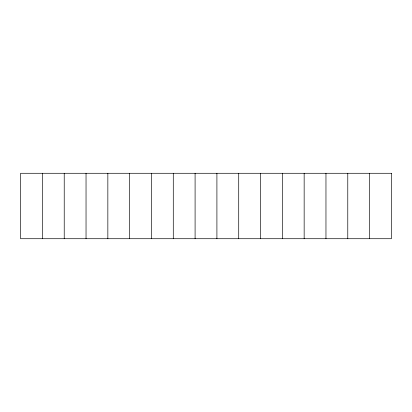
<?xml version="1.0" encoding="UTF-8"?>
<svg xmlns="http://www.w3.org/2000/svg" width="412" height="412" viewBox="0 0 412 412"><rect width="100%" height="100%" fill="white"/><g stroke="black" fill="none" stroke-linecap="round" stroke-linejoin="round"><path stroke-width="0.62" d="M369.59 173.282L369.59 238.718M347.774 173.282L347.774 238.718M325.964 173.282L325.964 238.718M304.154 173.282L304.154 238.718M282.344 173.282L282.344 238.718M260.528 173.282L260.528 238.718M238.718 173.282L238.718 238.718M216.908 173.282L216.908 238.718M195.092 173.282L195.092 238.718M173.282 173.282L173.282 238.718M151.472 173.282L151.472 238.718M129.656 173.282L129.656 238.718M107.846 173.282L107.846 238.718M86.036 173.282L86.036 238.718M64.226 173.282L64.226 238.718M42.41 173.282L42.41 238.718M391.4 173.282L20.6 173.282L20.6 238.718L391.4 238.718L391.4 173.282"/></g></svg>
